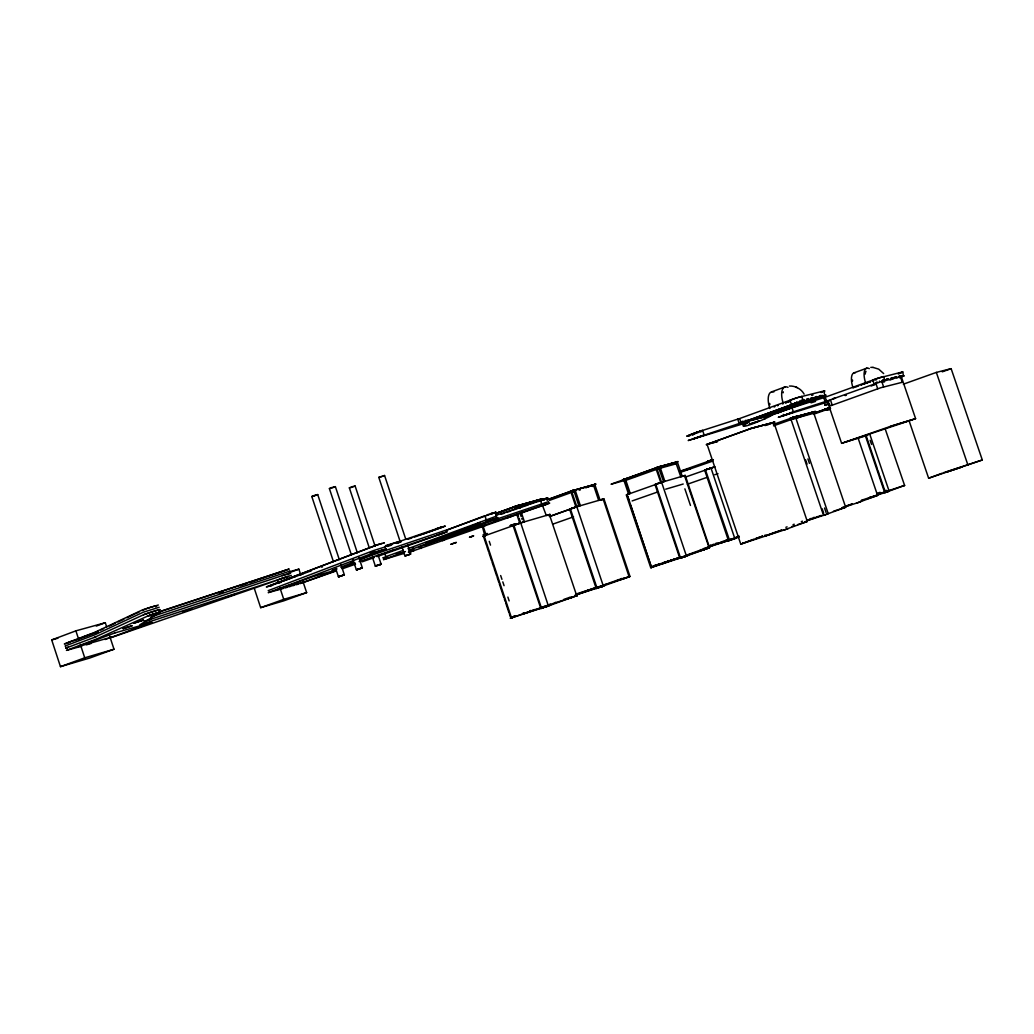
<?xml version="1.0" encoding="UTF-8"?>
<svg xmlns="http://www.w3.org/2000/svg" width="1034" height="1034" viewBox="0 0 1034 1034"><rect width="100%" height="100%" fill="white"/><g stroke="black" fill="none" stroke-linecap="round" stroke-linejoin="round"><path stroke-width="1.5" d="M333.413 561.63L311.79 496.488L314.349 495.415L317.722 494.562L339.333 559.678M317.709 494.588L314.556 495.829M351.379 554.819L329.381 488.565L331.992 487.479L335.378 486.626L357.376 552.841M369.358 548.046L349.35 487.854L351.896 486.794L355.114 485.98L375.109 546.146M159.146 607.281L143.235 612.218L95.141 634.656L65.052 646.017L65.801 645.979M383.045 476.157L384.558 475.459L405.664 538.869M154.777 606.131L153.135 606.454M797.821 524.535L807.321 521.485L773.846 422.389L767.771 424.703M784.289 415.267L788.813 413.548M748.396 420.45L748.939 422.04C729.668 433.841 770.705 417.116 772.088 414.983L826.179 395.169L795.508 403.157M793.233 412.256L784.379 415.28M601.051 586.795L596.217 588.475L569.592 509.142L572.914 507.94M335.326 486.691L333.349 487.518M158.318 605.006L142.589 609.84L94.443 632.459L64.341 643.923L67.688 643.148M812.323 412.54L814.585 411.674L794.306 417.038M355.063 486.045L354.08 486.484M94.107 637.526L144.01 614.545L159.921 609.569L158.473 610.512M436.619 535.289L444.31 532.73L436.762 535.289M384.493 475.537L378.78 477.333L400.404 542.294M829.746 406.078L880.684 387.763L902.1 382.322M774.724 422.118L771.08 423.397L771.959 423.048M600.948 499.965L603.946 498.866L629.99 576.455L626.824 577.567M448.278 536.142L453.706 534.345L448.317 536.142M828.673 403.014L824.99 405.302L828.971 404.242M651.498 566.619L652.997 566.929L650.735 567.705L626.255 494.859L627.431 494.472M813.81 411.984L814.572 411.687L813.668 412.088M677.36 461.81L665.625 466.063M495.105 518.564L487.802 520.994L495.157 518.525M784.509 529.835L740.758 544.104L707.075 444.362L750.012 428.89M716.833 441.66L709.014 443.676M680.837 557.959L679.816 558.27L654.987 484.494L657.637 483.524M681.794 557.636L680.553 558.024L655.724 484.248L656.926 483.77M507.539 517.633L512.825 515.888L510.085 516.703M155.591 606.764L156.948 605.885M661.437 482.361L685.245 475.407L709.595 547.684L683.306 557.145M335.417 567.692L338.428 576.778L344.348 574.826L340.845 564.215M352.878 559.329L356.381 569.876L357.299 569.488M357.686 569.527L356.536 569.85L362.352 567.899L358.876 557.352M544.117 607.32L540.821 608.496L513.045 525.466L516.108 524.341M683.306 476.131L684.521 475.653L709.143 547.865M542.863 607.759L541.519 608.289L513.872 525.194L515.281 524.626M685.206 475.446L683.448 476.105M740.745 544.104L751.007 540.304M341.466 575.886L344.348 574.826L341.647 575.615M372.356 557.067L375.355 566.102L377.707 565.223M377.1 565.611L375.42 566.102L381.107 564.202L378.121 555.168M362.352 567.886L361.293 568.325M546.559 606.596L577.399 595.468L574.167 596.489M731.012 539.864L728.479 540.692L704.671 470.16L708.794 468.673M705.291 470.082L706.597 469.449M708.303 469.009L714.029 467.084M541.519 608.289L540.821 608.496L542.217 608.044M401.903 546.818L404.927 555.878L410.679 553.966L407.68 544.918M547.994 515.191L550.217 514.376L547.749 515.281M375.381 566.102L377.113 565.417M406.129 555.568C403.118 556.512 412.837 553.487 409.645 554.25M404.94 555.891L405.858 555.504M571.388 508.689L572.306 508.327M827.2 400.843L841.624 443.34L892.523 425.672L915.607 418.654L901.234 376.466M658.076 467.174L678.084 461.552L658.917 466.825L611.068 484.222L623.282 480.836M729.06 540.511L731.012 539.8L730.03 540.2M451.005 544.207L456.369 542.411L451.005 544.233M443.185 526.784L440.329 527.482M626.992 577.411L629.887 576.481L629.099 576.765L603.171 499.125L601.736 499.693M603.843 498.918L574.516 507.397M856.475 503.131L877.582 495.441L858.117 438.119M818.411 397.198L819.561 397.418L819.135 396.629M598.066 587.803L596.217 588.475L599.035 587.583M811.574 412.682L812.582 412.45M811.276 412.824L813.706 411.959L812.814 412.359M681.833 557.623L680.566 558.011L682.543 557.313M660.222 482.671L662.225 482.154M679.92 558.218L681.303 557.804M443.082 536.969L445.137 536.142M813.254 413.652L815.025 412.967L794.758 418.369M100.815 630.003L103.62 628.685M109.307 626.009L115.097 623.295M118.018 621.925L123.938 619.146M126.936 617.737L135.04 613.925M136.074 613.446L139.163 611.986M142.278 610.525L146.272 608.703M741.83 421.626L742.541 421.316M898.934 376.673L900.511 375.988L899.011 376.324M570.678 597.755L573.004 597.006M67.934 642.657L72.587 640.873M795.702 403.402L745.76 421.549L770.046 415.371L823.129 396.203L794.629 403.454M341.582 575.848L338.454 576.778L339.32 576.416M381.055 564.189L380.253 564.551M546.301 515.527L542.475 505.406M356.484 569.863L361.99 567.963L359.858 568.61M625.195 480.59L658.063 468.816L676.391 463.736M688.166 555.4L650.774 567.679L672.203 560.066M96.097 636.737L65.762 648.176L68.347 647.077M410.627 554.017L409.787 554.34M625.234 578.006L623.024 578.807L624.588 578.239M446.093 530.119L359.677 559.252M819.419 397.495L795.883 403.35M143.532 614.752L148.896 612.774M496.837 516.018L407.965 548.666M285.513 570.264L160.27 611.598M385.1 547.089L385.708 546.766L373.571 550.566L268.168 590.66M382.076 554.146L383.136 553.707M548.279 605.963L547.076 606.338L548.408 605.963L519.792 520.154M344.232 574.891L343.314 575.24M823.594 391.485L824.731 390.891L823.516 391.511M548.537 501.658L468.622 528.594M443.03 526.862L440.691 527.754M455.425 533.79L457.364 533.053M460.569 531.696L462.288 530.959M677.27 461.81L682.246 476.273L681.238 476.674M383.511 543.212L384.377 542.76L377.552 544.802M288.977 571.582L289.895 571.117L153.019 616.225M867.746 498.659L877.556 495.441M728.492 540.666L730.004 540.149M844.196 507.759L843.266 508.03M624.588 479.091L623.373 479.556L624.588 479.091L629.486 493.67L628.31 494.162L630.262 493.451L625.363 478.884M370.25 553.177L374.618 551.38M353.266 562.341L340.871 567.175M360.543 559.368L386.367 548.757L374.23 552.583L294.948 582.737M490.917 514.079L494.239 512.696L491.37 513.471M492.533 513.575L496.087 512.076L446.662 530.054M822.004 395.518L820.182 396.216L820.104 395.557M675.383 462.508L675.267 462.754M680.579 557.998L683.047 557.236M627.237 494.549L661.566 482.387L656.603 467.678L659.886 466.567L664.849 481.275L662.523 482.051M655.75 484.39L658.244 483.485M662.691 563.608L670.084 560.945M453.409 535.198L497.936 517.607L408.947 550.295M901.066 372.744L902.824 371.917L900.911 372.796M457.855 531.528L480.047 522.7M901.131 375.924L899.024 376.725L899.425 377.772L904.168 375.833L880.386 381.908L826.05 401.36L789.601 413.031M570.69 508.961L571.815 508.314M456.989 531.683L467.161 527.65M475.873 524.199L480.228 522.467M541.7 608.199L542.126 608.07M456.369 532.109L455.412 532.484M779.584 412.139L776.986 413.354L779.739 412.075M600.056 500.042L594.757 484.416L573.418 490.387L574.154 491.564L575.408 491.215M728.337 540.252L721.125 542.85L733.377 538.598M680.643 557.998L681.238 557.727M861.684 384.906L861.012 385.178L861.787 384.829M655.026 484.507L656.163 484.235M805.46 522.118L804.581 522.377M807.244 521.524L785.064 529.641M822.25 395.505L819.755 396.371L820.117 397.444M813.9 413.458L845.67 507.28L825.481 514.673M701.595 431.32L700.496 431.721L701.569 431.32M569.682 509.142L571.285 508.65M632.136 500.934L658.076 491.835M443.444 526.849L445.305 526.035L439.437 527.767M547.309 606.351L548.24 605.976L546.831 606.519M351.004 562.406L352.077 561.992M453.525 533.053L452.233 533.634M780.101 411.933L783.203 410.782M294.806 582.788L268.233 592.637L279.8 589.432M446.817 530.106L484.959 515.707M383.511 557.778L382.864 557.882L386.134 556.654M821.255 392.403L822.482 391.938L821.022 392.493M484.235 536.051L482.826 536.517L486.161 535.276L483.085 526.06M485.502 535.509L484.843 535.78L482.361 526.461L479.866 527.224L485.127 525.453L482.348 526.487M513.963 525.182L521.472 522.752M813.823 412.075L815.438 411.364L792.419 417.736L793.168 417.374M587.919 590.362L588.837 590.026M704.658 549.403L709.557 547.697M72.794 641.106L72.949 641.196M900.084 373.119L898.094 373.856M512.127 616.781L511.029 617.143L512.257 616.678M708.212 548.175L708.872 547.93L707.747 548.279M109.643 635.975L113.999 649.223L89.868 657.999L60.463 666.659L51.7 639.93L75.883 630.843L105.3 622.714L106.748 627.134M96.278 626.087L105.3 622.714M284.815 570.548L282.812 571.259M695.3 433.078L693.62 433.75L695.378 433.052M460.737 531.437L462.004 530.959M780.463 411.791L782.143 411.17M456.136 534.1L443.431 538.908L543.07 505.225M899.955 373.171L898.727 373.623M845.67 507.28L833.469 511.235M909.157 420.98L928.635 478.225L982.3 459.975L951.138 368.66L936.339 372.408L903.354 384.183M74.151 640.292L75.728 639.71M77.304 639.115L80.458 637.939M82.048 637.358L91.574 633.803M93.163 633.209L94.766 632.614A15.626 0.646 -17.9 0 0 97.752 631.438M74.461 640.628L98.01 631.864M813.228 412.256L797.02 418.033M928.635 478.225L941.961 473.262M355.153 562.974L341.478 567.821M576.054 595.946C579.635 594.628 574.167 596.592 576.52 595.752M869.827 434.345L889.137 491.176L887.25 491.796L904.698 485.385L876.858 494.511M771.739 391.821L785.129 386.884M459.354 531.954L457.416 532.652M597.019 587.842L579.234 593.697L584.12 591.926M663.285 563.427L663.376 563.388M597.704 587.894L597.213 588.049M703.469 549.726L705.059 549.274M752.222 539.851L753.437 539.412M755.854 538.52L757.056 538.081M758.258 537.628L759.46 537.189M785.879 527.301L787.081 526.862M793.052 524.665L794.241 524.225M801.285 521.627L802.462 521.188M745.243 542.501L742.593 543.496L743.511 543.199M746.483 542.049L751.382 540.239M752.597 539.787L753.812 539.334M755.014 538.895L757.431 538.003M758.633 537.564L759.835 537.111M761.037 536.672L762.523 536.129M810.061 518.861L811.328 518.37M813.151 517.724L814.172 517.349M767.422 535.069L765.793 535.69L770.666 534.113M767.667 534.979L770.097 534.074M770.834 533.803L773.005 533.001M809.351 519.572L807.076 520.477M810.242 519.236L812.039 518.577M813.151 518.163L814.947 517.53M870.085 497.134L870.874 496.837M776.637 532.006L770.963 534.009M777.154 531.812L779.533 530.933M780.205 530.688L781.937 530.028L780.063 530.636M813.267 518.448L815.723 517.556M816.433 517.284L818.527 516.509M819.355 516.212L821.397 515.449L819.432 516.069M852.119 504.088L845.373 506.544M876.25 495.17L881.498 492.649M290.308 572.332L298.878 569.165L300.829 575.033M864.01 384.041L864.863 383.717M575.757 507.151L577.541 506.582M710.203 468.35L711.379 467.975M889.137 491.176L886.358 492.106L887.599 491.706M860.895 501.632L858.168 502.55M788.141 528.607L784.509 529.86M286.134 570.264L289.184 568.984L158.952 611.857M276 583.603L273.183 584.649L275.496 584.055M278.249 582.788L280.498 581.961M282.747 581.134L291.808 577.825M294.07 576.985L296.344 576.158M298.632 575.331L303.195 573.65M311.363 570.781L276.569 583.499L281.235 582.31M854.265 372.757L866.867 368.156M385.772 545.538L400.119 541.17M396.694 543.277L401.102 541.674M443.004 527.017L434.668 529.964M794.551 403.635L741.96 422.854L769.231 415.797L772.721 414.595L772.359 413.548L795.896 405.018M463.749 530.3L464.796 529.925M693.013 433.556L686.731 436.193L698.583 431.617M60.463 666.659L84.736 657.818L113.999 649.223M774.065 406.995L774.905 406.685M777.439 405.767L778.279 405.457M782.492 403.919L783.345 403.622A15.898 7.005 70.1 0 1 787.998 387.362M748.939 422.04L688.192 440.523L740.564 423.048L795.094 403.441M336.257 570.484L306.258 581.366L276.944 589.755L313.276 576.545L336.153 570.044M384.661 553.151L386.005 552.66M387.349 552.169L388.706 551.678M390.051 551.187L391.408 550.695M392.765 550.204L394.122 549.713M495.286 513.601L515.772 506.272L496.242 513.342M544.466 499.125L543.613 499.926M405.406 551.587L383.459 559.64L404.178 553.345M592.986 485.127L593.684 484.843L593.089 485.437M593.826 484.894C596.747 484.067 593.322 484.3 594.149 485.864M813.215 412.295L812.31 413.044M514.48 525.182L513.161 525.466M512.696 617.505L511.365 617.931L548.563 605.808M717.829 543.561L716.782 543.91M590.905 589.574L604.554 585.115L600.715 586.511M570.135 597.872L572.061 597.368L569.062 598.259M571.789 597.458L570.858 597.704M595.416 484.183L571.543 491.008L603.339 586.071L601.271 586.717L629.422 576.675M602.576 586.356L603.223 586.123L601.361 586.692M686.059 556.189L685.206 556.486L686.447 556.034L661.605 482.271L660.467 482.594M962.37 466.851L960.134 467.639M741.029 422.88L739.685 418.524L795.081 398.413M495.751 513.601L516.16 506.208L537.745 500.288L538.171 501.58M801.828 402.872L816.757 397.457M770.976 414.039L817.325 397.314M529.602 503.312L538.662 500.029M533.311 502.046L541.803 498.918L517.078 505.846L540.42 499.319C540.317 499.939 540.575 498.129 541.105 501.348M385.824 556.667L403.454 550.308M855.402 372.744A14.554 5.971 70.2 0 0 853.076 387.983L853.864 387.685M855.441 387.117L857.031 386.548M857.819 386.264L858.608 385.979M863.377 384.26L864.967 383.679M546.896 499.836L571.75 490.866M547.167 499.874L572.409 490.775L592.146 485.36L586.265 487.479M705.498 470.005L729.565 540.355M523.979 612.697L524.148 613.576L539.709 608.496M554.482 602.796L555.814 602.318M563.711 599.462L565.029 598.996M566.335 598.518L567.627 598.053M568.933 597.587L570.225 597.109M607.759 583.577L603.391 585.115M608.974 583.137L611.391 582.271M612.606 581.832L613.808 581.392M615.01 580.966L619.805 579.234M620.995 578.807L622.184 578.381M739.207 536.168L735.743 537.409M545.538 606.428L541.48 607.902M546.404 606.118L550.618 604.593L549.752 604.347M598.079 587.467L599.927 586.795M679.196 558.179L683.047 556.783M683.901 556.486L685.981 555.736M702.125 550.191L704.464 549.377M739.323 536.904L732.796 539.27M146.918 608.457L149.478 607.578M513.769 506.854L514.673 506.57M446.236 535.741L448.187 535.043M453.939 533.027L452.53 533.531M570.225 491.37L571.298 491.034M418.964 546.999L443.017 538.326M425.039 545.099L442.888 538.753M549.416 500.404L569.902 493.024M585.645 487.777L596.011 484.08L594.899 484.377M413.057 547.968L413.923 550.553L408.947 552.35L549.7 503.131L543.832 504.876M890.093 379.93L892.898 378.922M765.005 425.581L769.554 423.94M254.312 588.449L260.658 607.656L283.755 599.358L306.646 592.624L302.768 580.901M773.342 424.405L791.553 418.02M306.646 592.624L283.717 600.857L260.658 607.656M811.78 412.734L812.892 412.411M513.859 616.161L515.216 615.682L514.234 616.122M651.963 566.477L653.346 565.934M654.936 565.417L656.008 565.029M658.154 564.267L659.227 563.879M709.854 545.668L710.823 545.319M712.684 544.595L713.731 544.272M715.67 543.574L716.627 543.225M655.104 565.391L656.189 565.003M710.087 545.616L711.056 545.267M722.21 541.674L723.18 541.325M725.325 540.549L726.114 540.265M535.509 609.323L510.253 618.319L511.507 617.893L484.171 535.987L520.619 522.997L518.112 523.669M575.744 594.718L589.496 589.858M700.419 549.791L701.259 549.558M704.438 548.434L703.223 548.834L736.441 537.951M706.287 547.774L719.031 543.173M532.872 610.409L524.173 613.55L524.393 612.645M584.611 591.745L587.325 590.776M729.022 540.433L730.469 539.981M620.878 579.531L624.019 578.497M729.513 540.278L729.758 540.291M550.695 605.084L548.589 605.808M602.719 586.304L601.064 586.885M846.29 505.923L848.746 505.096M783.087 410.821L788.373 408.999M571.957 492.274L574.154 491.564M748.991 429.175L751.214 428.373M357.454 569.437L358.165 569.178M380.06 564.616L379.375 564.861M789.834 418.486L791.902 417.826M791.372 419.494L790.234 418.382L791.902 417.904L790.945 418.085M790.234 418.382C792.406 417.167 799.605 415.939 794.448 418.46M656.603 467.678L622.507 479.866L636.724 475.937M773.51 425.853L791.682 419.39M814.702 412.902L825.933 409.025L816.201 412.501M814.986 413.755L825.546 410.007M827.911 410.097L830.263 409.257M716.058 543.393L716.032 544.168L718.178 543.419M693.762 433.285L739.22 418.68M696.063 432.807L698.351 432.005M771.467 413.871L772.424 413.574M336.735 568.622L332.185 570.419L336.748 569.295M866.686 383.058L867.629 382.722M409.593 554.418L408.882 554.663M655.478 467.988L657.585 467.252M824.292 409.464L824.951 409.27M824.576 410.317L825.843 409.968M942.258 371.826L951.138 368.66M549.312 516.548L571.841 508.547M550.191 516.289L578.032 506.376M627.418 494.407L628.543 494.097L623.657 479.556M709.751 468.376L710.991 468.014L734.825 538.546L733.571 538.934L734.928 538.468L730.663 539.916M570.173 597.859L572.371 597.109M627.754 577.166L629.189 576.713L627.703 577.269M602.486 586.394L603.352 586.097L602.072 586.537M773.91 532.665L775.849 532.006M696.309 432.716L696.968 432.483M783.901 410.537L785.362 410.02M515.333 506.414L518.874 505.225L519.921 508.327M789.123 408.74L824.705 397.392L877.556 378.366M867.022 382.942L868.146 382.541M530.532 504.036L544.634 499.151M575.305 507.306L572.616 508.224M707.476 461.41L708.2 461.177M679.635 471.362L712.646 459.781M680.372 472.357L712.788 461.061M627.069 494.64L627.664 494.394M706.817 469.371L705.459 469.914M685.684 556.318L686.356 556.059L685.154 556.434M387.569 546.482L391.615 545.047M407.874 539.321L411.946 537.887M420.127 535.005L426.964 532.588M428.334 532.109L433.815 530.171M435.185 529.692L439.308 528.232M396.552 543.406L400.61 541.971M414.182 537.189L420.993 534.785M423.72 533.828L427.817 532.381M429.188 531.89L433.298 530.442M487.932 514.609L486.29 515.462M825.054 397.276L826.825 401.089M514.906 506.492L514.945 508.793M335.675 571.13L299.873 583.68M342.28 568.816L355.541 564.15M362.197 561.811L374.218 557.597M376.906 556.654L447.218 531.773L359.082 561.591M450.876 534.022L449.48 534.513M656.771 483.809L657.908 483.434M685.426 477.088L710.991 468.118M552.686 524.186L573.534 516.832M737.578 537.06L719.044 543.121L720.892 542.54M678.937 558.27L677.309 558.825M540.304 608.302L541.687 607.475M876.367 382.296L877.22 381.998M501.012 514.389L504.838 513.045M506.841 512.425L511.235 510.809M512.528 510.357L517.659 508.547M518.37 508.379L524.083 506.298M524.794 506.117L528.658 504.76M449.053 534.746L451.367 533.932M467.937 529.899L442.746 538.727L447.373 537.176M463.374 531.566L480.073 525.724M493.735 520.929L498.285 519.339M515.126 524.652L516.418 524.238M547.477 515.371L548.136 515.178M706.468 469.462L707.812 469.022M687.377 484.248L707.166 477.32M284.957 570.69L283.73 571.104M375.626 545.448L268.284 586.291L269.305 586.097M869.348 382.128L870.189 381.83M825.029 409.206L826.011 408.999M706.752 469.371L707.54 469.113M550.23 605.252L549.649 605.459M949.445 471.013L946.343 472.137L951.59 470.522M761.489 536.452L762.407 536.129M739.064 418.744L737.759 419.171L739.22 423.488M770.472 414.207L771.286 413.975M869.581 382.037L870.576 381.701M456.524 532.962L451.263 534.733M656.668 467.601L655.711 467.898L660.804 482.607L658.542 483.382M709.234 460.802L707.825 461.319L709.35 460.867M845.747 441.919L844.662 442.306L867.746 435.275M911.432 420.101L912.621 419.675L841.624 443.34M700.16 550.863L701.776 550.308M703.689 549.636L704.929 549.222M681.677 557.61L683.371 557.029M685.09 556.525L685.904 556.189M587.816 590.608L590.362 589.755M598.583 587.635L597.536 587.945M886.991 491.887L886.384 492.094M353.137 486.833L350.862 487.557M871.145 386.031L872.308 385.63M466.851 529.201C480.034 525.505 460.763 528.852 468.066 530.752M791.85 419.287L793.168 418.848M542.721 505.342C534.242 508.457 552.389 502.446 544.517 504.747M825.429 409.063L826.101 408.973M825.714 409.916L826.386 409.813M708.2 461.151L708.897 460.983M890.158 426.473L915.568 418.667M671.751 560.221L672.449 559.989M733.326 539.089L734.088 538.843M706.558 548.744L670.872 560.674M624.135 578.381L625.027 578.071L590.517 589.47M604.903 585.49L603.83 585.851M568.351 598.518L566.929 598.983M949.923 470.845L952.624 469.914M959.655 467.807L956.928 468.738M697.304 432.367L698.002 432.134M384.894 546.456L437.292 528.49M786.163 409.748L791.992 407.81L793.349 411.803M487.828 514.557L488.772 514.325M496.307 515.191L540.795 500.042L541.092 500.934M358.384 569.101L359.031 568.881M572.371 508.095L573.547 507.694M726.579 540.278L725.364 540.692M717.247 543.755L717.674 543.587M684.456 556.744L685.154 556.512M543.69 607.462L546.844 606.415M545.926 606.816L546.637 606.48M218.962 593.038L223.202 591.59M240.198 585.8L247.294 583.383M249.685 582.724L257.22 579.996M258.642 579.505L265.738 577.088M267.16 576.597L282.321 571.595M770.679 414.195L768.753 414.841M436.787 528.568L437.692 528.348M515.178 506.363L516.276 506.091M516.212 507.591L517.22 507.255M541.17 499.913L540.42 500.094L542.204 505.419M773.833 422.389L751.563 428.257L706.209 444.672L717.674 441.583M571.582 490.892L573.056 490.4M826.269 408.779L826.709 408.637M826.127 409.774L826.993 409.49M377.307 565.352L380.964 564.202L379.388 564.667M516.224 524.277L517.09 524.005M733.416 539.063L732.602 539.334M706.765 548.679L707.631 548.317M574.219 596.579L572.926 596.928L573.767 596.618M886.28 490.284L884.846 490.762L879.676 475.562M544.349 607.242L545.59 606.932M861.348 500.301L886.745 491.977M698.532 432.419L697.485 432.768M375.613 545.357L377.061 544.957M376.583 545.125L266.345 586.937L268.62 586.407M657.029 467.446L674.465 462.78M731.4 539.658L732.059 539.438M732.395 539.399L731.904 539.58M687.08 554.961L704.451 548.666M683.216 557.158L684.12 556.874M626.733 577.515L625.867 577.786M544.582 607.165L545.37 607.023M874.48 495.803L873.213 496.23M825.3 514.725L828.26 513.73L795.831 418.046M872.58 381.016L873.575 380.68M437.343 528.374L439.166 527.767M824.589 397.431L823.71 397.728L825.158 401.657M873.51 385.217L874.738 384.803M750.671 428.593L771.842 423.035M540.937 499.913L542.049 499.551M792.716 419.028L794.9 418.279M828.363 408.094L826.179 408.934L827.135 408.482M542.721 505.238L543.432 505.109M826.463 409.787L828.648 408.947M658.438 483.227L659.563 482.852M662.135 482.141L663.582 481.715L658.425 467.071M677.761 557.856L676.947 558.127M670.471 560.609L671.725 560.195M619.986 579.828L620.723 579.583M625.622 577.864L626.384 577.722M534.423 609.879L535.03 609.672M874.312 495.855L873.446 496.152M956.347 468.932L953.93 469.746M812.905 518.564L810.152 519.469M806.171 521.02L825.52 514.686M321.6 567.175L322.53 566.865M434.538 539.541L435.404 539.257M437.834 538.443L447.554 535.173M953.8 469.526L955.597 468.919M825.158 514.803L823.529 515.346L791.088 419.597M510.292 516.832L507.694 517.633M471.582 536.465C464.24 539.141 478.91 533.971 471.556 536.659M709.763 460.621L712.271 459.833M573.547 507.72L574.361 507.423M683.939 556.835L684.741 556.563M845.101 506.828L857.832 502.666M784.69 529.77L783.19 530.3M149.671 612.503L154.816 610.861M150.68 617.001L151.494 616.742M284.492 574.917L144.489 621.344M378.121 565.081L379.129 564.758M485.153 534.139C492.611 531.851 477.863 536.517 485.075 534.332M659.085 483.033L660.287 482.619M682.078 476.403L684.495 475.653M711.806 467.833L712.801 467.523M953.335 469.94L952.159 470.328M543.923 607.488L543.018 607.811M764.527 535.418L765.457 535.108M699.398 431.346L702.564 430.312L704.038 434.668M282.308 575.628L290.593 573.25L285.552 574.581M376.971 544.892L378.328 544.453M541.958 499.655L542.617 499.357M796.968 416.159L792.445 417.633L793.608 417.219M573.883 507.616L575.511 507.061M577.877 506.479L580.358 505.639L575.059 489.819L574.426 490M600.418 499.965L603.106 499.125M627.522 577.231L628.413 576.959M956.786 468.531L958.996 467.795M884.962 492.598L885.892 492.262L884.729 492.675L865.406 435.805M598.647 587.7L597.73 588.01M381.973 476.532L378.922 477.359M878.215 378.147L902.695 371.904L903.509 375.949M768.12 415.048L768.869 414.75M151.391 619.159L149.762 619.689M751.421 428.334L774.724 422.079M792.613 417.658L811.923 412.553M572.565 490.659L574.93 489.806M793.427 418.796L794.487 418.408M827.226 409.438L828.26 409.063M709.453 546.068L728.608 539.761M729.397 539.903L731.826 539.102M663.996 562.38L664.862 562.095M667.434 561.255L668.3 560.971M670.885 560.118L671.751 559.833M673.483 559.265L674.349 558.98M680.139 557.236L653.915 565.844M877.737 493.102L880.102 492.326M943.435 472.719L982.3 459.975M877.22 494.588L879.727 493.761M880.567 493.489L880.981 493.36M870.124 497.238L871.248 496.863M576.222 594.007L594.808 587.932M861.296 500.74L863.674 499.952M849.315 504.902L851.887 504.062M842.335 507.539L843.486 507.164M574.852 595.338L603.391 585.994M841.96 507.888L844.364 507.099M543.289 607.695L542.475 607.837M795.805 398.168L797.537 397.612M875.527 380.034L876.483 379.724M438.998 527.909L440.419 527.366M490.116 513.872L491.512 513.342M793.207 417.387L794.073 417.038M542.359 499.512L547.917 497.819L542.772 499.383M341.155 575.977L338.545 576.765M521.989 522.584L524.419 521.769L521.304 512.463M546.779 515.41L549.403 514.622L576.739 595.726M902.462 486.109L903.561 485.734M874.919 496.307L875.85 496.01M603.843 585.334L604.27 585.205M816.214 517.116L818.256 516.444M522.648 613.369L524.755 612.671M529.925 610.784L530.856 610.474M575.447 596.062L576.158 595.842M540.136 607.746L571.556 597.484M809.855 519.559L807.024 519.882M536.607 609.155L541.583 607.527M543.432 606.919L548.434 605.291M549.907 604.812L550.243 604.386M511.895 617.737L511.184 617.802M791.992 526.474L794.5 525.66M777.064 531.618L779.171 530.92M827.278 408.469L827.976 408.21M826.437 408.857L830.121 407.861M659.679 482.839L660.61 482.516M709.234 468.544L715.011 466.799M767.512 415.241L768.352 414.918M879.585 381.132L879.43 381.262M516.741 505.949L518.874 505.225M793.414 417.413L794.448 416.922M573.159 490.4L574.232 490.064L573.611 490.258M651.523 567.459L627.703 496.087M332.457 487.815L329.458 488.591M149.93 607.436L152.399 606.661M959.991 467.484L961.982 466.851M148.948 619.961L145.807 620.943M450.32 535.03L447.295 535.974M518.435 523.566L549.532 514.518M714.752 474.684L717.997 473.714M767.835 415.086L764.41 416.159L764.061 415.112M793.246 412.217L778.305 417.297L828.648 401.709M378.496 544.491L382.076 543.457M658.606 466.954L659.886 466.567M665.689 489.185L683.203 484.015M903.742 485.67L904.595 485.411L885.44 429.64M597.07 588.191L570.393 508.883M700.328 431.372C697.614 432.212 702.926 430.571 700.755 431.243M811.031 402.859L815.542 401.438M793.944 417.154L795.146 416.702M827.924 408.275L829.824 407.654M828.208 409.115L830.289 408.456M751.602 428.36L752.338 428.141M692.237 434.771L693.219 434.771M692.405 434.719L693.129 434.5M767.357 415.241L745.785 420.877M794.164 417.09L796.18 416.443M575.382 507.125L576.726 506.75L575.977 507.074L570.665 491.253M798.196 397.405L823.865 391.007C825.739 389.999 822.857 393.812 825.326 395.285M828.208 408.172L830.302 407.603M828.492 409.025L830.586 408.443M522.739 522.351L522.739 521.304M517.517 507.164L519.327 506.66M695.443 433.427L694.253 433.776M695.249 433.479L694.37 433.737M794.59 416.961L795.236 416.767M144.346 621.382L145.057 621.163M108.751 638.417L291.304 575.382L139.732 624.911L160.684 611.882L150.447 614.842L96.472 639.064L66.46 650.386L81.712 646.185M705.925 469.824L704.774 470.147M411.946 549.584L411.015 549.855M313.948 496.01L311.88 496.501M155.501 610.655L159.714 609.556M446.934 536.09L444.659 536.736M827.717 409.348L830.121 408.714M578.95 506.13L574.4 492.274M690.544 435.288L688.411 435.883M711.65 460.052L709.427 460.802L713.382 459.652M396.5 554.095L400.933 552.828M408.352 552.143L413.923 550.553M86.429 644.828L91.121 643.484M105.029 639.503L107.329 638.844M281.649 588.902L283.497 588.372M285.332 587.842L287.168 587.325M288.99 586.795L290.812 586.278M292.635 585.748L294.457 585.231M296.267 584.714L298.076 584.197M681.471 470.974L690.647 468.441M681.613 471.129L690.389 468.596M396.384 554.03L400.83 552.763M689.859 435.482L688.825 435.779M270.042 585.89L271.916 585.36M270.494 585.89L272.356 585.36M435.198 539.58L449.79 535.457M425.762 542.63L433.504 540.433M436.606 539.567L441.247 538.249M51.7 639.93L57.917 638.211M69.95 642.308L68.735 642.644M631.024 477.075L636.492 475.562M288.887 571.931L298.878 569.165M636.505 475.898L625.053 479.001L625.195 480.022M579.143 490.194L580.384 489.845M592.65 486.471L593.865 486.135M882.416 380.266L884.148 379.827M593.451 484.894L598.673 500.443M827.213 409.554L829.346 408.999M883.32 382.128L884.522 381.843M799.877 400.727L800.484 401.748M741.391 421.988L744.325 421.239M832.835 398.853L835.291 398.232M833.029 398.646L835.485 398.025M845.166 395.583L846.355 395.272M801.195 400.261L804.336 399.615M806.804 398.878L808.523 398.581M810.979 397.857L812.672 397.56M815.115 396.836L816.795 396.552M819.225 395.828L820.88 395.544M886.513 379.245L887.689 378.948M891.218 378.082L893.544 377.513M894.707 377.229L895.858 376.945M899.321 376.092L900.459 375.807M882.674 380.357L883.863 380.06M886.228 379.478L888.581 378.896M890.92 378.328L892.084 378.043M894.397 377.462L896.711 376.893L896.982 377.875M680.786 476.764L675.719 462.327M811.638 395.35L813.008 395.014M66.822 648.059L65.749 648.228L66.809 648.059M349.867 487.802L349.376 487.867M741.856 421.769L742.606 422.751M870.796 367.354L873.019 367.406M789.433 386.044C795.353 385.682 801.272 388.952 804.129 394.135M872.993 367.393L878.719 369.151L883.656 373.571M795.766 387.013L797.279 387.66M936.339 372.408L968.018 465.326M900.149 376.053L902.23 382.128M884.897 380.551L883.527 376.531L878.732 377.979L872.812 380.008L874.182 384.028M881.614 381.042L883.605 386.858M875.733 382.955L877.711 388.784M870.15 440.29L871.559 444.426M866.065 435.495L877.336 468.648M877.801 470.031L879.21 474.179M880.606 492.688L880.852 493.399M830.392 399.719L832.215 405.095M828.35 400.662L828.751 401.799M829.397 403.712L829.785 404.863M826.916 400.559L827.407 402.032M822.314 395.479L822.586 396.281M824.292 402.821L825.093 405.186M820.815 395.557L821.358 397.146M814.146 411.752L814.585 413.044M803.263 400.753L801.777 396.371L796.374 397.987L789.963 400.197L791.449 404.578M796.826 401.696L797.253 402.924M794.539 402.665L794.888 403.687M807.916 458.915L809.428 463.374M824.55 508.017L826.063 512.489M805.538 459.703L807.05 464.163M822.185 508.831L823.697 513.303M783.255 414.35L783.759 415.836M771.558 413.406L772.088 414.983M770.485 413.005L771.157 414.983M770.459 413.858L770.989 415.422M768.352 414.143L768.882 415.72M765.25 415.862L765.612 416.909M764.165 417.322L764.772 419.119M746.367 420.399L746.638 421.2M745.527 420.334L745.928 421.549M742.748 422.454L743.097 423.513M742.386 423.423L743.343 426.241M694.305 438.002L694.577 438.804M684.87 488.836L690.466 505.445M668.197 560.609L668.442 561.333L667.576 560.816M627.948 488.203L628.258 489.121M627.586 496.165L629.111 500.714M630.637 505.251L651.019 565.882M572.409 490.775L572.836 492.042M544.155 499.319L544.388 499.978M545.422 503.067L545.939 504.605M520.503 514.648L521.149 516.548M521.782 518.448L522.105 519.404M516.16 506.208L516.612 507.526M517.879 514.454L518.512 516.354M519.158 518.254L519.469 519.21M516.677 513.976L519.792 523.282M495.105 512.541L495.415 513.471M495.79 514.622L496.1 515.539M484.856 515.63L486.704 521.175M489.25 541.325L490.517 545.125M500.676 575.537L501.942 579.337M502.795 581.871L504.062 585.671M507.875 597.083L509.142 600.896M483.447 536.362L486.432 545.306M486.859 546.572L488.565 551.678M488.992 552.957L491.551 560.622M491.977 561.901L493.683 567.007M494.11 568.286L496.669 575.951M497.096 577.231L498.802 582.336M499.228 583.615L503.92 597.665M504.346 598.944L505.199 601.504M505.639 602.783L509.051 613.007M509.478 614.286L510.331 616.846M463.18 530.894L463.659 532.316M459.755 532.045L460.272 533.583M456.304 531.89L456.963 533.893M452.375 533.079L453.112 535.302M447.89 535.147L448.485 536.93M445.887 536.142L446.546 538.132M444.762 537.06L445.24 538.494M443.56 538.275L444.206 540.213M442.048 538.559L442.772 540.73M420.838 546.934L421.342 548.434M409.891 550.515L410.395 552.027M387.427 556.68L388.008 558.438M384.881 553.81L386.419 558.425M277.345 579.996L278.34 582.982M279.813 587.441L283.755 599.358M75.883 630.843L78.843 639.839M80.316 644.337L84.736 657.818M865.755 383.394A14.605 5.92 70.2 0 1 869.323 368.634M865.225 374.088A12.524 5.067 70.2 0 1 866.001 371.361M852.533 381.081A12.473 5.118 70.2 0 1 852.507 380.021M783.113 392.791A13.623 5.997 70.1 0 1 783.345 391.886M785.336 402.898A15.949 0.685 -18.8 0 1 789.601 401.412M769.865 408.52A15.833 7.07 70.1 0 1 773.833 391.964M769.891 404.669A13.571 6.062 70.1 0 1 769.684 403.415M785.788 402.73A16.311 0.698 -18.8 0 1 789.433 401.451M801.841 397.495A16.311 0.698 -18.8 0 1 802.113 397.418M704.425 435.017L694.732 438.326L704.413 435.03M123.033 628.698L132.223 625.725L123.098 628.659M133.993 623.14L143.351 620.116L133.993 623.14M147.487 616.161L157.09 613.059L147.487 616.161M749.482 424.198L758.736 421.084L749.482 424.198M778.809 410.537L804.62 401.838L778.809 410.537M375.264 552.427L383.343 549.778L375.329 552.389M182.772 611.779L191.548 608.948L182.772 611.779M225.994 597.225L234.718 594.408L225.994 597.225M279.387 579.273L288.034 576.455L279.387 579.273M510.227 525.531L515.475 523.811L510.266 525.518M677.089 461.939L675.939 462.379L677.063 461.952M114.877 632.937L76.581 647.09L114.05 636.362L152.037 622.378L114.877 632.937M668.326 561.346L668.326 561.346M573.353 490.31L572.668 490.62L573.366 490.336"/></g></svg>
